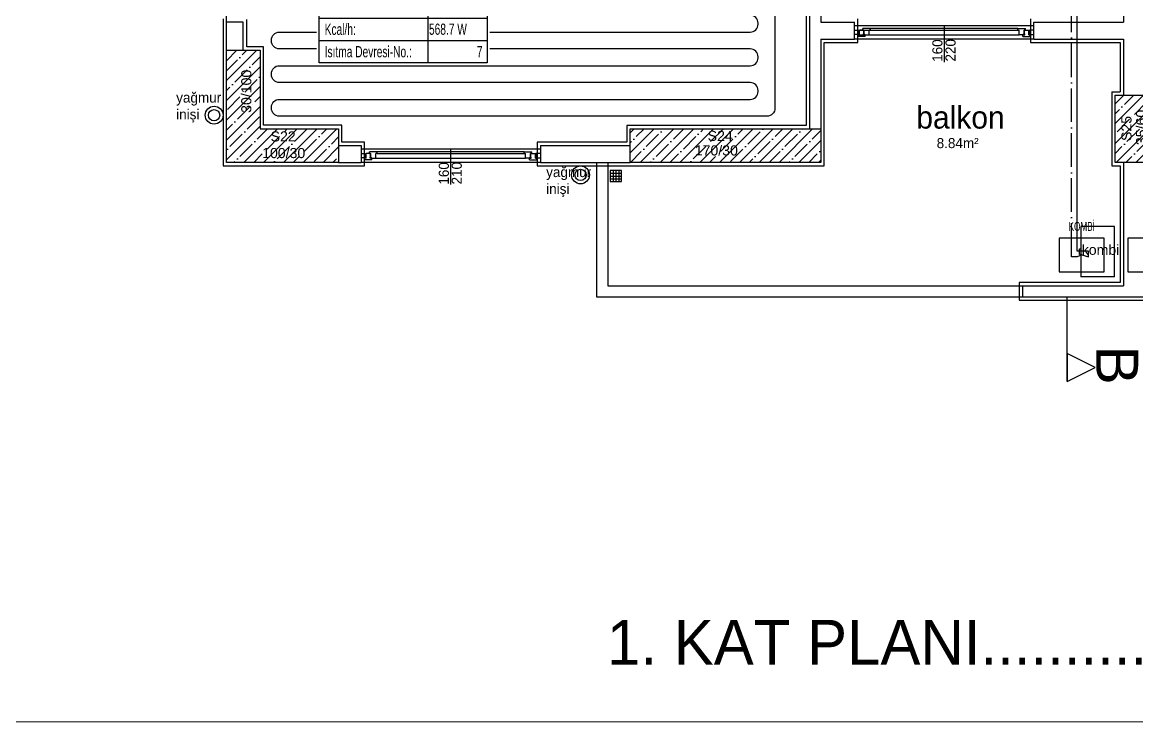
# Model space of a CAD drawing. Header units: centimetres. Extents: x 275281 to 287704, y -444050 to -441150.
# Drawn here: x 277369 to 278363, y -444050 to -443426 of the extents above; entities that cross this region are included whole.
import ezdxf
from ezdxf.enums import TextEntityAlignment as Align

# ---------------------------------------------------------------- set-up
doc = ezdxf.new("R2010")
doc.units = ezdxf.units.CM
doc.linetypes.add('ROTAS_ISITMA_DONUS', pattern=[40, 30, -5, 0, -5])
doc.layers.add('ANTED', color=144, linetype='CONTINUOUS', lineweight=0)
doc.layers.add('ROTAS-ISITMA-PEX', color=1, linetype='Continuous', lineweight=30)
for name, color, linetype in [('MKDU0', 50, 'CONTINUOUS'), ('ROTAS-ISITMA-CIHAZ', 2, 'Continuous'), ('ROTAS-ISITMA-DONUS-BORU', 30, 'ROTAS_ISITMA_DONUS'), ('ROTAS-ISITMA-ETIKET', 2, 'Continuous'), ('ROTAS-ISITMA-GIDIS-BORU', 10, 'Continuous')]:
    doc.layers.add(name, color=color, linetype=linetype)
doc.styles.add('arial_1_18', font='arial.ttf', dxfattribs={"height": 0.2})
doc.styles.add('ROTAS-YAZI', font='arial.ttf')
pattern_1 = [(45, (255901.426, -437638.89), (-8.838835, 8.838835), []), (45, (255910.265, -437638.89), (-8.838835, 8.838835), [15.625, -3.125, 0, -3.125])]

# ---------------------------------------------------------------- blocks, each defined once
blk = doc.blocks.new('ROTAS-YI-ETIKET')
at = {"color": 2}
for p, q in [((96.87, 0), (96.87, -80)), ((0, -20), (150, -20)), ((0, -40), (150, -40)), ((0, -60), (150, -60))]:
    blk.add_line(p, q, dxfattribs=at)
at = {"color": 2, "extrusion": (0, 0, -1)}
blk.add_lwpolyline([(-150, 0), (-150, -80), (0, -80), (0, 0)], close=True, dxfattribs=at)
at = {"color": 2, "style": 'ROTAS-YAZI', "width": 0.65}
for s, p in [('Hat uzunluğu:', (5, -10)), ('Modülasyon Aralığı:', (5, -30)), ('Kcal/h:', (5, -50)), ('Isıtma Devresi-No.:', (5, -70))]:
    blk.add_text(s, height=10, dxfattribs=at).set_placement(p, align=Align.MIDDLE_LEFT)
at = {"color": 2, "style": 'ROTAS-YAZI', "width": 0.65, "flags": 1}
for tag in ['ALAN', 'NO', 'DERECE', 'BORU', 'MAHAL']:
    blk.add_attdef(tag, (0, 0), '', height=5, dxfattribs=at)
at = {"color": 2, "style": 'ROTAS-YAZI', "width": 0.65}
for tag, p in [('UZ', (145.7, -14.93)), ('AR', (145.7, -34.94)), ('NO1', (145.7, -75.02))]:
    blk.add_attdef(tag, text='', height=10, dxfattribs=at).set_placement(p, align=Align.RIGHT)
blk.add_attdef('YER', (98.01, -54.93), '', height=10, dxfattribs=at)

msp = doc.modelspace()

# ---------------------------------------------------------------- hatches: boundary and pattern name
at = {"layer": 'MKDU0', "ltscale": 0.03}
h = msp.add_hatch(dxfattribs=at)
h.set_pattern_fill('ANSI35', color=8, scale=50, style=0)
h.set_pattern_definition(pattern_1)
h.paths.add_polyline_path([(277581.29, -443450.76), (277551.29, -443450.76), (277551.29, -443550.76), (277651.29, -443550.76), (277651.29, -443520.76), (277581.29, -443520.76)])
h.paths.add_polyline_path([(277575.95, -443508.88), (277575.95, -443465.76), (277561.98, -443465.76), (277561.98, -443508.88)], flags=24)
h.paths.add_polyline_path([(277580.78, -443549.39), (277623.89, -443549.39), (277623.89, -443535.42), (277580.78, -443535.42)], flags=24)
h.paths.add_polyline_path([(277588.31, -443534.56), (277615.34, -443534.56), (277615.34, -443520.6), (277588.31, -443520.6)], flags=24)
h = msp.add_hatch(dxfattribs=at)
h.set_pattern_fill('ANSI35', color=8, scale=50, style=0)
h.set_pattern_definition(pattern_1)
h.paths.add_polyline_path([(278378.79, -443490.76), (278343.79, -443490.76), (278343.79, -443550.76), (278378.79, -443550.76)])
h.paths.add_polyline_path([(278373.88, -443537.64), (278373.88, -443501.52), (278359.91, -443501.52), (278359.91, -443537.64)], flags=24)
h.paths.add_polyline_path([(278360.82, -443533.99), (278360.82, -443506.97), (278346.86, -443506.97), (278346.86, -443533.99)], flags=24)
h = msp.add_hatch(dxfattribs=at)
h.set_pattern_fill('ANSI35', color=8, scale=50, style=0)
h.set_pattern_definition(pattern_1)
h.paths.add_polyline_path([(278081.29, -443520.76), (277911.29, -443520.76), (277911.29, -443550.76), (278081.29, -443550.76)])
h.paths.add_polyline_path([(277966.58, -443547.04), (278009.69, -443547.04), (278009.69, -443533.07), (277966.58, -443533.07)], flags=24)
h.paths.add_polyline_path([(277978.1, -443534.08), (278005.12, -443534.08), (278005.12, -443520.12), (277978.1, -443520.12)], flags=9)

# ---------------------------------------------------------------- linework, layer by layer
at = {"layer": 'ANTED'}
msp.add_line((275280.75, -444049.6), (281418.06, -444049.6), dxfattribs=at)
at = {"layer": 'MKDU0', "color": 8, "ltscale": 0.03}
for p, q in [((278351.29, -443035.76), (278351.29, -443425.76)), ((278068.29, -443153.76), (278068.29, -443517.76)), ((278071.29, -443150.76), (278071.29, -443520.76)), ((278081.29, -443150.76), (278081.29, -443425.76)), ((277551.29, -443425.76), (277551.29, -443265.76)), ((277548.29, -443422.76), (277548.29, -443450.73)), ((277569.32, -443447.73), (277569.32, -443423.26)), ((278114.29, -443443.76), (278114.29, -443422.76)), ((278268.29, -443422.76), (278268.29, -443443.76)), ((277551.29, -443450.73), (277551.29, -443425.76)), ((277566.29, -443425.76), (277551.29, -443425.76)), ((277566.29, -443450.73), (277566.29, -443425.76)), ((278081.29, -443425.76), (278111.29, -443425.76)), ((278111.29, -443440.76), (278111.29, -443425.76)), ((278271.29, -443428.95), (278111.29, -443428.95)), ((278111.29, -443432.76), (278115.29, -443432.76)), ((278115.29, -443432.76), (278115.29, -443436.76)), ((278115.79, -443432.76), (278256.89, -443432.76)), ((278119.79, -443432.76), (278115.79, -443432.76)), ((278115.79, -443436.96), (278115.79, -443432.76)), ((278256.89, -443431.36), (278118.89, -443431.36)), ((278118.89, -443432.76), (278118.89, -443431.36)), ((278125.69, -443431.36), (278118.89, -443431.36)), ((278118.89, -443432.76), (278120.09, -443432.76)), ((278119.79, -443435.96), (278119.79, -443432.76)), ((278120.09, -443435.96), (278120.09, -443432.76)), ((278124.49, -443436.96), (278124.49, -443432.76)), ((278125.69, -443432.76), (278124.49, -443432.76)), ((278125.69, -443432.76), (278125.69, -443431.36)), ((278191.29, -443428.95), (278191.29, -443461.27)), ((278256.89, -443432.76), (278256.89, -443431.36)), ((278256.89, -443431.36), (278263.69, -443431.36)), ((278256.89, -443432.76), (278258.09, -443432.76)), ((278258.09, -443436.96), (278258.09, -443432.76)), ((278263.69, -443432.76), (278262.49, -443432.76)), ((278262.49, -443435.96), (278262.49, -443432.76)), ((278262.79, -443432.76), (278266.79, -443432.76)), ((278262.79, -443435.96), (278262.79, -443432.76)), ((278263.69, -443432.76), (278263.69, -443431.36)), ((278266.79, -443436.96), (278266.79, -443432.76)), ((278271.29, -443432.76), (278267.29, -443432.76)), ((278267.29, -443432.76), (278267.29, -443436.76)), ((278271.29, -443440.76), (278271.29, -443425.76)), ((278271.29, -443425.76), (278351.29, -443425.76)), ((278081.29, -443440.76), (278081.29, -443520.76)), ((278081.29, -443440.76), (278111.29, -443440.76)), ((278084.29, -443553.76), (278084.29, -443443.76)), ((278084.29, -443443.76), (278114.29, -443443.76)), ((278115.29, -443436.76), (278111.29, -443436.76)), ((278271.29, -443440.76), (278111.29, -443440.76)), ((278114.59, -443436.96), (278258.09, -443436.96)), ((278114.59, -443438.36), (278114.59, -443436.96)), ((278115.79, -443436.96), (278114.59, -443436.96)), ((278120.99, -443438.36), (278114.59, -443438.36)), ((278119.79, -443435.96), (278119.49, -443435.96)), ((278119.49, -443436.96), (278119.49, -443435.96)), ((278120.99, -443436.96), (278119.49, -443436.96)), ((278120.39, -443435.96), (278120.09, -443435.96)), ((278120.39, -443436.46), (278120.09, -443436.46)), ((278120.09, -443436.96), (278120.09, -443436.46)), ((278120.09, -443436.96), (278124.49, -443436.96)), ((278120.39, -443436.46), (278120.39, -443435.96)), ((278120.99, -443438.36), (278120.99, -443436.96)), ((278262.49, -443436.96), (278258.09, -443436.96)), ((278261.59, -443438.36), (278261.59, -443436.96)), ((278261.59, -443436.96), (278263.09, -443436.96)), ((278261.59, -443438.36), (278267.99, -443438.36)), ((278262.19, -443436.46), (278262.19, -443435.96)), ((278262.19, -443435.96), (278262.49, -443435.96)), ((278262.19, -443436.46), (278262.49, -443436.46)), ((278262.49, -443436.96), (278262.49, -443436.46)), ((278262.79, -443435.96), (278263.09, -443435.96)), ((278263.09, -443436.96), (278263.09, -443435.96)), ((278266.79, -443436.96), (278267.99, -443436.96)), ((278267.29, -443436.76), (278271.29, -443436.76)), ((278267.99, -443438.36), (278267.99, -443436.96)), ((278268.29, -443443.76), (278348.29, -443443.76)), ((278271.29, -443440.76), (278351.29, -443440.76)), ((278348.29, -443443.76), (278348.29, -443487.76)), ((278351.29, -443440.76), (278351.29, -443490.76)), ((277548.29, -443450.73), (277548.29, -443553.76)), ((277584.29, -443447.73), (277569.32, -443447.73)), ((277584.29, -443517.58), (277584.29, -443447.73)), ((278340.79, -443487.76), (278340.79, -443553.76)), ((278340.79, -443487.76), (278348.29, -443487.76)), ((277654.29, -443517.58), (277584.29, -443517.58)), ((277654.29, -443532.76), (277654.29, -443517.58)), ((278068.29, -443517.76), (277908.29, -443517.76)), ((277908.29, -443517.76), (277908.29, -443532.76)), ((277674.29, -443532.76), (277654.29, -443532.76)), ((277674.29, -443553.76), (277674.29, -443532.76)), ((277908.29, -443532.76), (277828.29, -443532.76)), ((277828.29, -443532.76), (277828.29, -443553.76)), ((277651.29, -443535.76), (277671.29, -443535.76)), ((277671.29, -443535.76), (277671.29, -443550.76)), ((277831.29, -443538.95), (277671.29, -443538.95)), ((277671.29, -443538.95), (277671.29, -443550.76)), ((277671.29, -443542.76), (277675.29, -443542.76)), ((277675.29, -443542.76), (277675.29, -443546.76)), ((277675.79, -443546.96), (277675.79, -443542.76)), ((277679.79, -443542.76), (277675.79, -443542.76)), ((277685.69, -443541.36), (277678.89, -443541.36)), ((277678.89, -443542.76), (277678.89, -443541.36)), ((277678.89, -443542.76), (277680.09, -443542.76)), ((277679.79, -443545.96), (277679.79, -443542.76)), ((277680.09, -443545.96), (277680.09, -443542.76)), ((277685.69, -443542.76), (277684.49, -443542.76)), ((277684.49, -443546.96), (277684.49, -443542.76)), ((277816.89, -443541.36), (277685.69, -443541.36)), ((277685.69, -443542.76), (277685.69, -443541.36)), ((277685.69, -443542.76), (277816.89, -443542.76)), ((277751.29, -443570.4), (277751.29, -443538.95)), ((277816.89, -443542.76), (277816.89, -443541.36)), ((277816.89, -443541.36), (277823.69, -443541.36)), ((277816.89, -443542.76), (277818.09, -443542.76)), ((277818.09, -443546.96), (277818.09, -443542.76)), ((277823.69, -443542.76), (277822.49, -443542.76)), ((277822.49, -443545.96), (277822.49, -443542.76)), ((277822.79, -443542.76), (277826.79, -443542.76)), ((277822.79, -443545.96), (277822.79, -443542.76)), ((277823.69, -443542.76), (277823.69, -443541.36)), ((277826.79, -443546.96), (277826.79, -443542.76)), ((277831.29, -443542.76), (277827.29, -443542.76)), ((277827.29, -443542.76), (277827.29, -443546.76)), ((277831.29, -443535.76), (277911.29, -443535.76)), ((277831.29, -443535.76), (277831.29, -443550.76)), ((277831.29, -443538.95), (277831.29, -443550.76)), ((277548.29, -443553.76), (277651.29, -443553.76)), ((277651.29, -443550.76), (277671.29, -443550.76)), ((277651.29, -443553.76), (277674.29, -443553.76)), ((277675.29, -443546.76), (277671.29, -443546.76)), ((277831.29, -443550.76), (277671.29, -443550.76)), ((277675.79, -443546.96), (277674.59, -443546.96)), ((277674.59, -443548.36), (277674.59, -443546.96)), ((277680.99, -443548.36), (277674.59, -443548.36)), ((277679.49, -443546.96), (277679.49, -443545.96)), ((277679.79, -443545.96), (277679.49, -443545.96)), ((277680.99, -443546.96), (277679.49, -443546.96)), ((277680.39, -443545.96), (277680.09, -443545.96)), ((277680.09, -443546.96), (277680.09, -443546.46)), ((277680.39, -443546.46), (277680.09, -443546.46)), ((277680.09, -443546.96), (277684.49, -443546.96)), ((277680.39, -443546.46), (277680.39, -443545.96)), ((277680.99, -443548.36), (277680.99, -443546.96)), ((277684.49, -443546.96), (277818.09, -443546.96)), ((277822.49, -443546.96), (277818.09, -443546.96)), ((277821.59, -443548.36), (277821.59, -443546.96)), ((277821.59, -443546.96), (277823.09, -443546.96)), ((277821.59, -443548.36), (277827.99, -443548.36)), ((277822.19, -443546.46), (277822.19, -443545.96)), ((277822.19, -443545.96), (277822.49, -443545.96)), ((277822.19, -443546.46), (277822.49, -443546.46)), ((277822.49, -443546.96), (277822.49, -443546.46)), ((277822.79, -443545.96), (277823.09, -443545.96)), ((277823.09, -443546.96), (277823.09, -443545.96)), ((277826.79, -443546.96), (277827.99, -443546.96)), ((277827.29, -443546.76), (277831.29, -443546.76)), ((277827.99, -443548.36), (277827.99, -443546.96)), ((277828.29, -443553.76), (277911.29, -443553.76)), ((277831.29, -443550.76), (277911.29, -443550.76)), ((277881.29, -443550.76), (277881.29, -443670.76)), ((277891.29, -443550.76), (277891.29, -443660.76)), ((277911.29, -443553.76), (278084.29, -443553.76)), ((278340.79, -443553.76), (278348.29, -443553.76)), ((278348.29, -443553.76), (278348.29, -443657.76)), ((278351.29, -443550.76), (278351.29, -443660.76)), ((277903.57, -443557.89), (277893.57, -443557.89)), ((277893.57, -443557.89), (277893.57, -443567.89)), ((277893.57, -443560.36), (277903.57, -443560.36)), ((277893.57, -443562.89), (277903.57, -443562.89)), ((277896.03, -443557.89), (277896.03, -443567.89)), ((277898.65, -443557.89), (277898.65, -443567.89)), ((277901.27, -443557.89), (277901.27, -443567.89)), ((277903.57, -443567.89), (277903.57, -443557.89)), ((277893.57, -443565.42), (277903.57, -443565.42)), ((277893.57, -443567.89), (277903.57, -443567.89)), ((278313.29, -443607.76), (278313.29, -443652.76)), ((278343.29, -443607.76), (278313.29, -443607.76)), ((278343.29, -443652.76), (278343.29, -443607.76)), ((278312, -443632.76), (278312, -443627.77)), ((278312, -443627.77), (278313.29, -443627.77)), ((278313.29, -443632.76), (278312, -443632.76)), ((278343.29, -443652.76), (278313.29, -443652.76)), ((277891.29, -443660.76), (278261.29, -443660.76)), ((278348.29, -443657.76), (278258.29, -443657.76)), ((278258.29, -443657.76), (278258.29, -443673.76)), ((278261.29, -443660.76), (278261.29, -443670.76)), ((278261.29, -443660.76), (278351.29, -443660.76)), ((277881.29, -443670.76), (278261.29, -443670.76)), ((278258.29, -443673.76), (278464.29, -443673.76)), ((278261.29, -443670.76), (278461.29, -443670.76))]:
    msp.add_line(p, q, dxfattribs=at)
for points in [[(277551.29, -443550.76), (277551.29, -443450.76)], [(277551.29, -443450.76), (277581.29, -443450.76)], [(277581.29, -443450.76), (277581.29, -443520.76)], [(278343.79, -443550.76), (278343.79, -443490.76)], [(278343.79, -443490.76), (278378.79, -443490.76)], [(277581.29, -443520.76), (277651.29, -443520.76)], [(277651.29, -443520.76), (277651.29, -443550.76)], [(277911.29, -443550.76), (277911.29, -443520.76)], [(277911.29, -443520.76), (278081.29, -443520.76)], [(278081.29, -443520.76), (278081.29, -443550.76)], [(277651.29, -443550.76), (277551.29, -443550.76)], [(277881.29, -443550.76), (277881.29, -443651.25)], [(278081.29, -443550.76), (277911.29, -443550.76)], [(278378.79, -443550.76), (278343.79, -443550.76)], [(278300.84, -443746.23), (278300.84, -443670.76)], [(278325.84, -443733.73), (278325.84, -443733.73), (278300.84, -443721.23), (278300.84, -443746.23), (278325.84, -443733.73)]]:
    msp.add_lwpolyline(points, dxfattribs=at)
for centre, radius in [((277540.29, -443508.62), 8), ((277540.29, -443508.62), 5), ((277867.01, -443561.87), 8), ((277867.01, -443561.87), 5)]:
    msp.add_circle(centre, radius, dxfattribs=at)
at = {"layer": 'ROTAS-ISITMA-CIHAZ'}
for points in [[(278293.98, -443648.2), (278333.98, -443648.2), (278333.98, -443618.2), (278293.98, -443618.2)], [(278355.08, -443648.2), (278395.08, -443648.2), (278395.08, -443618.2), (278355.08, -443618.2)]]:
    msp.add_lwpolyline(points, close=True, dxfattribs=at)
at = {"layer": 'ROTAS-ISITMA-DONUS-BORU'}
msp.add_lwpolyline([(278313.98, -443633.2), (278309.88, -443635), (278304.88, -443635), (278304.88, -443380), (278274.88, -443380), (278274.88, -443135), (278099.88, -443135), (278099.88, -442965), (278134.88, -442965), (278134.88, -442870)], dxfattribs=at)
at = {"layer": 'ROTAS-ISITMA-GIDIS-BORU'}
msp.add_lwpolyline([(278313.98, -443633.2), (278319.88, -443635), (278319.88, -443630), (278309.88, -443630), (278309.88, -443375), (278279.88, -443375), (278279.88, -443130), (278104.88, -443130), (278104.88, -442970), (278139.88, -442970), (278139.88, -442870)], dxfattribs=at)
at = {"layer": 'ROTAS-ISITMA-PEX'}
msp.add_lwpolyline([(278040.38, -443044.5), (278040.38, -443502.5, -0.414214), (278033.38, -443509.5), (277598.38, -443509.5, -0.414214), (277591.38, -443502.5), (277591.38, -443501.5, -0.414214), (277598.38, -443494.5), (278018.38, -443494.5, 0.414214), (278025.38, -443487.5), (278025.38, -443486.5, 0.414214), (278018.38, -443479.5), (277598.38, -443479.5, -0.414214), (277591.38, -443472.5), (277591.38, -443471.5, -0.414214), (277598.38, -443464.5), (278018.38, -443464.5, 0.414214), (278025.38, -443457.5), (278025.38, -443456.5, 0.414214), (278018.38, -443449.5), (277598.38, -443449.5, -0.414214), (277591.38, -443442.5), (277591.38, -443441.5, -0.414214), (277598.38, -443434.5), (278018.38, -443434.5, 0.414214), (278025.38, -443427.5), (278025.38, -443426.5, 0.414214), (278018.38, -443419.5)], format="xyb", dxfattribs=at)

# ---------------------------------------------------------------- texts
at = {"layer": 'MKDU0', "color": 8, "ltscale": 0.03}
for s, p in [('160', (278189.73, -443461.06)), ('220', (278201.47, -443460.81)), ('160', (277749.61, -443570.6)), ('210', (277761.11, -443570.42))]:
    msp.add_text(s, height=9, rotation=90, dxfattribs=at).set_placement(p)
at = {"layer": 'MKDU0', "color": 8, "ltscale": 0.03, "style": 'arial_1_18'}
for s, height, rotation, p in [('30/100', 9, 90, (277573.46, -443506.55)), ('35/60', 9, 90, (278371.4, -443535.31)), ('S25', 9, 90, (278358.34, -443531.66)), ('B', 37.5, 270, (278326.84, -443714.13))]:
    msp.add_text(s, height=height, rotation=rotation, dxfattribs=at).set_placement(p)
for s, p in [('S22', (277590.64, -443532.08)), ('S24', (277980.42, -443531.6)), ('100/30', (277583.11, -443546.9)), ('170/30', (277968.91, -443544.55)), ('kombi', (278313.96, -443633.18))]:
    msp.add_text(s, height=9, dxfattribs=at).set_placement(p)
at = {"layer": 'MKDU0', "color": 8, "ltscale": 0.03}
for s, width, insert, char_height, attachment_point in [('yağmur\\Pinişi', 115.95, (277506.44, -443515.14), 9, 7), ('balkon', 237.6489, (278245.25, -443500.58), 20, 3), ('8.84m²', 64.7169, (278184.6, -443529.02), 9, 1), ('yağmur\\Pinişi', 115.95, (277836.38, -443581.59), 9, 7), ('1. KAT PLANI..........ÖLÇEK: 1 / 50', 1029.9236, (277890.68, -444011.13), 40, 7)]:
    msp.add_mtext_dynamic_manual_height_columns(s, width=width, gutter_width=45, heights=[0], dxfattribs=dict(at, insert=insert, char_height=char_height, attachment_point=attachment_point))
at = {"layer": 'ROTAS-ISITMA-CIHAZ', "color": 2, "style": 'ROTAS-YAZI', "width": 0.65}
msp.add_text('KOMBİ', height=8, dxfattribs=at).set_placement((278313.98, -443614.2), align=Align.BOTTOM_CENTER)

# ---------------------------------------------------------------- next in the draw order: wipeouts: each hides what was drawn before it
msp.add_wipeout([(277631.87, -443464), (277785.87, -443464), (277785.87, -443380), (277631.87, -443380)])

# ---------------------------------------------------------------- next in the draw order: block references
at = {"layer": 'ROTAS-ISITMA-ETIKET'}
msp.add_blockref('ROTAS-YI-ETIKET', (277633.87, -443382), dxfattribs=at).add_auto_attribs({'UZ': '67.21 m', 'AR': '15.0', 'NO1': '7', 'YER': '568.7 W'})

doc.saveas('drawing.dxf')
